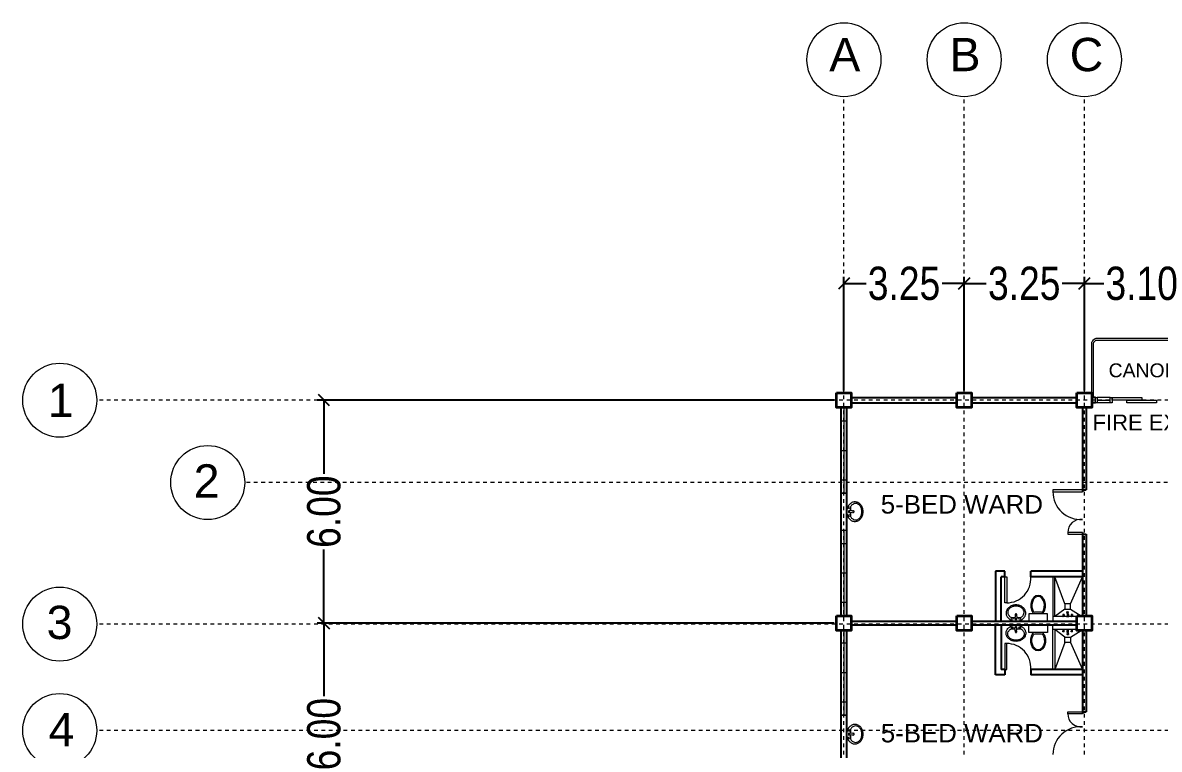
# Model space of a CAD drawing. Header units: millimetres. Extents: x 63005 to 126950, y 36019 to 74749.
# Drawn here: x 63043.81 to 63074.54, y 36246.99 to 36266.62 of the extents above; entities that cross this region are included whole.
import ezdxf

# ---------------------------------------------------------------- set-up
doc = ezdxf.new("R2010")
doc.units = ezdxf.units.MM
doc.header["$LTSCALE"] = 0.04
doc.linetypes.add('PHANTOM', pattern=[2.5, 1.25, -0.25, 0.25, -0.25, 0.25, -0.25])
doc.styles.get("Standard").update_dxf_attribs({"font": 'arial.ttf', "width": 0.8})
doc.styles.add('SWISSLT175', font='swissl.ttf', dxfattribs={"height": 0.175})
doc.dimstyles.new('dimension', dxfattribs={"dimtxt": 0.9, "dimasz": 0.3, "dimexe": 0.18, "dimexo": 0.0625, "dimgap": 0.09, "dimtad": 0, "dimzin": 0, "dimdsep": 46, "dimtxsty": 'Standard', "dimblk": 'OBLIQUE', "dimcen": 0.09, "dimclrd": 256, "dimclre": 256, "dimclrt": 256, "dimadec": 0, "dimazin": 0, "dimtfac": 1, "dimtofl": 0, "dimtmove": 0, "dimatfit": 3, "dimldrblk": 'OBLIQUE', "dimfxl": 1, "dimtolj": 1, "dimtzin": 0, "dimarcsym": 0})

# ---------------------------------------------------------------- blocks, each defined once
blk = doc.blocks.new('_Oblique')
at = {"color": 0, "linetype": 'ByBlock', "lineweight": -2}
blk.add_line((-0.5, -0.5), (0.5, 0.5), dxfattribs=at)
blk = doc.blocks.new('*D22')
at = {"lineweight": -2, "transparency": 16777216}
for p, q in [((63065.75, 36256.422), (63051.776, 36256.422)), ((63051.956, 36256.422), (63051.956, 36254.435)), ((63051.956, 36250.397), (63051.956, 36252.383)), ((63065.75, 36250.397), (63051.776, 36250.397))]:
    blk.add_line(p, q, dxfattribs=at)
at = {"layer": 'Defpoints', "color": 0, "lineweight": 25, "transparency": 16777216}
for p in [(63065.812, 36256.422), (63051.956, 36250.397), (63065.812, 36250.397)]:
    blk.add_point(p, dxfattribs=at)
at = {"lineweight": -2, "transparency": 16777216, "xscale": 0.3, "yscale": 0.3, "zscale": 0.3}
for p, rotation in [((63051.956, 36256.422), 90), ((63051.956, 36250.397), 270)]:
    blk.add_blockref('_Oblique', p, dxfattribs=dict(at, rotation=rotation))
at = {"lineweight": 5, "transparency": 16777216, "insert": (63051.956, 36253.409), "char_height": 0.9, "attachment_point": 5, "rotation": 90}
blk.add_mtext('\\A1;6.00', dxfattribs=at)
blk = doc.blocks.new('*D23')
at = {"lineweight": -2, "transparency": 16777216}
for p, q in [((63065.75, 36250.397), (63051.776, 36250.397)), ((63051.956, 36250.397), (63051.956, 36248.422)), ((63051.956, 36244.397), (63051.956, 36246.371)), ((63065.75, 36244.397), (63051.776, 36244.397))]:
    blk.add_line(p, q, dxfattribs=at)
at = {"layer": 'Defpoints', "color": 0, "lineweight": 25, "transparency": 16777216}
for p in [(63065.812, 36250.397), (63051.956, 36244.397), (63065.812, 36244.397)]:
    blk.add_point(p, dxfattribs=at)
at = {"lineweight": -2, "transparency": 16777216, "xscale": 0.3, "yscale": 0.3, "zscale": 0.3}
for p, rotation in [((63051.956, 36250.397), 90), ((63051.956, 36244.397), 270)]:
    blk.add_blockref('_Oblique', p, dxfattribs=dict(at, rotation=rotation))
at = {"lineweight": 5, "transparency": 16777216, "insert": (63051.956, 36247.397), "char_height": 0.9, "attachment_point": 5, "rotation": 90}
blk.add_mtext('\\A1;6.00', dxfattribs=at)
blk = doc.blocks.new('*D39')
at = {"lineweight": -2, "transparency": 16777216}
for p, q in [((63066.012, 36256.684), (63066.012, 36259.754)), ((63069.262, 36256.684), (63069.262, 36259.754)), ((63066.012, 36259.574), (63066.61, 36259.574)), ((63069.262, 36259.574), (63068.665, 36259.574))]:
    blk.add_line(p, q, dxfattribs=at)
at = {"layer": 'Defpoints', "color": 0, "lineweight": 25, "transparency": 16777216}
for p in [(63069.262, 36259.574), (63066.012, 36256.622), (63069.262, 36256.622)]:
    blk.add_point(p, dxfattribs=at)
at = {"lineweight": -2, "transparency": 16777216, "xscale": 0.3, "yscale": 0.3, "zscale": 0.3, "rotation": 180}
blk.add_blockref('_Oblique', (63066.012, 36259.574), dxfattribs=at)
at = {"lineweight": -2, "transparency": 16777216, "xscale": 0.3, "yscale": 0.3, "zscale": 0.3}
blk.add_blockref('_Oblique', (63069.262, 36259.574), dxfattribs=at)
at = {"lineweight": 5, "transparency": 16777216, "insert": (63067.637, 36259.574), "char_height": 0.9, "attachment_point": 5}
blk.add_mtext('\\A1;3.25', dxfattribs=at)
blk = doc.blocks.new('*D40')
at = {"lineweight": -2, "transparency": 16777216}
for p, q in [((63069.262, 36256.684), (63069.262, 36259.754)), ((63072.512, 36256.684), (63072.512, 36259.754)), ((63069.262, 36259.574), (63069.86, 36259.574)), ((63072.512, 36259.574), (63071.915, 36259.574))]:
    blk.add_line(p, q, dxfattribs=at)
at = {"layer": 'Defpoints', "color": 0, "lineweight": 25, "transparency": 16777216}
for p in [(63072.512, 36259.574), (63069.262, 36256.622), (63072.512, 36256.622)]:
    blk.add_point(p, dxfattribs=at)
at = {"lineweight": -2, "transparency": 16777216, "xscale": 0.3, "yscale": 0.3, "zscale": 0.3, "rotation": 180}
blk.add_blockref('_Oblique', (63069.262, 36259.574), dxfattribs=at)
at = {"lineweight": -2, "transparency": 16777216, "xscale": 0.3, "yscale": 0.3, "zscale": 0.3}
blk.add_blockref('_Oblique', (63072.512, 36259.574), dxfattribs=at)
at = {"lineweight": 5, "transparency": 16777216, "insert": (63070.887, 36259.574), "char_height": 0.9, "attachment_point": 5}
blk.add_mtext('\\A1;3.25', dxfattribs=at)
blk = doc.blocks.new('*D41')
at = {"lineweight": -2, "transparency": 16777216}
for p, q in [((63072.512, 36256.684), (63072.512, 36259.754)), ((63075.612, 36256.684), (63075.612, 36259.754)), ((63072.512, 36259.574), (63073.039, 36259.574)), ((63075.612, 36259.574), (63075.086, 36259.574))]:
    blk.add_line(p, q, dxfattribs=at)
at = {"layer": 'Defpoints', "color": 0, "lineweight": 25, "transparency": 16777216}
for p in [(63075.612, 36259.574), (63072.512, 36256.622), (63075.612, 36256.622)]:
    blk.add_point(p, dxfattribs=at)
at = {"lineweight": -2, "transparency": 16777216, "xscale": 0.3, "yscale": 0.3, "zscale": 0.3, "rotation": 180}
blk.add_blockref('_Oblique', (63072.512, 36259.574), dxfattribs=at)
at = {"lineweight": -2, "transparency": 16777216, "xscale": 0.3, "yscale": 0.3, "zscale": 0.3}
blk.add_blockref('_Oblique', (63075.612, 36259.574), dxfattribs=at)
at = {"lineweight": 5, "transparency": 16777216, "insert": (63074.062, 36259.574), "char_height": 0.9, "attachment_point": 5}
blk.add_mtext('\\A1;3.10', dxfattribs=at)

msp = doc.modelspace()

# ---------------------------------------------------------------- linework, layer by layer
at = {"color": 0, "linetype": 'PHANTOM', "lineweight": 5, "transparency": 33554495}
for p, q in [((63066.012, 36215.447), (63066.012, 36264.622)), ((63069.262, 36215.447), (63069.262, 36264.622)), ((63072.512, 36215.447), (63072.512, 36264.622)), ((63113.187, 36256.424), (63045.812, 36256.421)), ((63097.562, 36254.2), (63049.812, 36254.196)), ((63113.187, 36250.374), (63045.812, 36250.371)), ((63113.187, 36247.499), (63045.812, 36247.496))]:
    msp.add_line(p, q, dxfattribs=at)
at = {"color": 4, "lineweight": 25}
for p, q in [((63066.212, 36256.497), (63069.062, 36256.497)), ((63066.212, 36256.347), (63069.062, 36256.347)), ((63069.462, 36256.497), (63072.312, 36256.497)), ((63069.462, 36256.347), (63072.312, 36256.347)), ((63072.812, 36256.497), (63072.712, 36256.497)), ((63072.812, 36256.347), (63072.712, 36256.347)), ((63065.937, 36250.597), (63065.937, 36256.222)), ((63066.087, 36250.597), (63066.087, 36256.222)), ((63072.462, 36256.222), (63072.462, 36253.947)), ((63072.562, 36256.222), (63072.562, 36253.997)), ((63072.462, 36253.997), (63072.562, 36253.997)), ((63072.462, 36252.847), (63072.462, 36250.597)), ((63072.462, 36252.797), (63072.562, 36252.797)), ((63072.562, 36252.797), (63072.562, 36250.597)), ((63070.112, 36251.797), (63070.112, 36250.447)), ((63065.937, 36244.597), (63065.937, 36250.197)), ((63066.087, 36244.597), (63066.087, 36250.197)), ((63066.212, 36250.447), (63069.062, 36250.447)), ((63066.212, 36250.347), (63069.062, 36250.347)), ((63069.462, 36250.447), (63072.312, 36250.447)), ((63069.462, 36250.347), (63072.312, 36250.347)), ((63070.112, 36248.997), (63070.112, 36250.347)), ((63072.462, 36250.197), (63072.462, 36247.947)), ((63072.562, 36250.197), (63072.562, 36247.997)), ((63071.062, 36249.147), (63071.062, 36248.997)), ((63072.462, 36247.997), (63072.562, 36247.997))]:
    msp.add_line(p, q, dxfattribs=at)
at = {"color": 1, "lineweight": 13}
for p, q in [((63073.212, 36256.497), (63072.862, 36256.497)), ((63072.862, 36256.422), (63073.212, 36256.422)), ((63073.212, 36256.347), (63072.862, 36256.347))]:
    msp.add_line(p, q, dxfattribs=at)
at = {"color": 0, "lineweight": 9}
for p, q in [((63065.937, 36253.909), (63065.937, 36256.222)), ((63066.012, 36256.222), (63066.012, 36253.909)), ((63065.937, 36255.065), (63065.937, 36255.865)), ((63065.937, 36255.865), (63066.087, 36255.865)), ((63066.087, 36255.865), (63066.087, 36254.265)), ((63065.937, 36255.065), (63066.087, 36255.065)), ((63066.087, 36254.265), (63065.937, 36254.265)), ((63065.937, 36253.409), (63065.937, 36253.909)), ((63065.937, 36253.909), (63066.087, 36253.909)), ((63065.937, 36253.409), (63065.937, 36252.909)), ((63065.937, 36252.909), (63066.087, 36252.909)), ((63065.937, 36250.597), (63065.937, 36252.909)), ((63066.012, 36252.909), (63066.012, 36250.597)), ((63065.937, 36251.753), (63065.937, 36252.553)), ((63065.937, 36252.553), (63066.087, 36252.553)), ((63066.087, 36252.553), (63066.087, 36250.953)), ((63065.937, 36251.753), (63066.087, 36251.753)), ((63066.087, 36250.953), (63065.937, 36250.953)), ((63065.937, 36250.597), (63066.087, 36250.597)), ((63072.312, 36250.572), (63071.662, 36250.572)), ((63065.937, 36247.909), (63065.937, 36250.197)), ((63066.012, 36250.197), (63066.012, 36247.909)), ((63070.262, 36250.447), (63072.212, 36250.447)), ((63070.262, 36250.347), (63072.212, 36250.347)), ((63072.312, 36250.222), (63071.662, 36250.222)), ((63065.937, 36249.065), (63065.937, 36249.865)), ((63065.937, 36249.865), (63066.087, 36249.865)), ((63066.087, 36249.865), (63066.087, 36248.265)), ((63065.937, 36249.065), (63066.087, 36249.065)), ((63066.087, 36248.265), (63065.937, 36248.265)), ((63065.937, 36247.909), (63066.087, 36247.909))]:
    msp.add_line(p, q, dxfattribs=at)
at = {"lineweight": 9}
for p, q in [((63066.285, 36253.424), (63066.163, 36253.437)), ((63066.285, 36253.395), (63066.163, 36253.381)), ((63070.648, 36250.644), (63070.634, 36250.523)), ((63070.677, 36250.644), (63070.69, 36250.523)), ((63070.687, 36250.549), (63070.789, 36250.549)), ((63071.012, 36250.647), (63071.012, 36250.447)), ((63071.512, 36250.647), (63071.012, 36250.647)), ((63071.353, 36250.697), (63071.172, 36250.697)), ((63071.512, 36250.447), (63071.512, 36250.647)), ((63071.936, 36250.629), (63071.932, 36250.627)), ((63071.932, 36250.627), (63071.932, 36250.605)), ((63071.965, 36250.627), (63071.932, 36250.627)), ((63071.932, 36250.605), (63071.934, 36250.601)), ((63071.932, 36250.572), (63071.935, 36250.579)), ((63071.932, 36250.572), (63071.932, 36250.572)), ((63071.966, 36250.572), (63071.932, 36250.572)), ((63071.966, 36250.572), (63071.932, 36250.572)), ((63071.935, 36250.605), (63071.943, 36250.605)), ((63071.935, 36250.599), (63071.935, 36250.593)), ((63071.963, 36250.593), (63071.935, 36250.593)), ((63071.935, 36250.593), (63071.935, 36250.591)), ((63071.962, 36250.591), (63071.935, 36250.591)), ((63071.962, 36250.579), (63071.935, 36250.579)), ((63071.936, 36250.63), (63071.936, 36250.629)), ((63071.962, 36250.63), (63071.936, 36250.63)), ((63071.962, 36250.629), (63071.936, 36250.629)), ((63071.936, 36250.618), (63071.936, 36250.606)), ((63071.937, 36250.579), (63071.937, 36250.591)), ((63071.943, 36250.618), (63071.943, 36250.606)), ((63071.962, 36250.605), (63071.954, 36250.605)), ((63071.955, 36250.618), (63071.955, 36250.606)), ((63071.96, 36250.579), (63071.96, 36250.591)), ((63071.962, 36250.63), (63071.962, 36250.629)), ((63071.962, 36250.629), (63071.965, 36250.627)), ((63071.962, 36250.618), (63071.962, 36250.606)), ((63071.963, 36250.593), (63071.962, 36250.591)), ((63071.966, 36250.572), (63071.962, 36250.579)), ((63071.965, 36250.605), (63071.963, 36250.601)), ((63071.963, 36250.599), (63071.963, 36250.593)), ((63071.965, 36250.627), (63071.965, 36250.605)), ((63071.966, 36250.572), (63071.966, 36250.572)), ((63072.033, 36250.572), (63072.045, 36250.577)), ((63072.091, 36250.572), (63072.033, 36250.572)), ((63072.05, 36250.657), (63072.041, 36250.699)), ((63072.043, 36250.703), (63072.082, 36250.703)), ((63072.045, 36250.587), (63072.08, 36250.587)), ((63072.045, 36250.577), (63072.045, 36250.587)), ((63072.045, 36250.577), (63072.08, 36250.577)), ((63072.08, 36250.577), (63072.045, 36250.577)), ((63072.049, 36250.629), (63072.046, 36250.627)), ((63072.055, 36250.627), (63072.046, 36250.627)), ((63072.046, 36250.627), (63072.046, 36250.605)), ((63072.046, 36250.605), (63072.048, 36250.601)), ((63072.048, 36250.599), (63072.048, 36250.593)), ((63072.055, 36250.593), (63072.048, 36250.593)), ((63072.048, 36250.593), (63072.049, 36250.591)), ((63072.055, 36250.63), (63072.049, 36250.63)), ((63072.049, 36250.63), (63072.049, 36250.629)), ((63072.055, 36250.629), (63072.049, 36250.629)), ((63072.049, 36250.618), (63072.049, 36250.606)), ((63072.049, 36250.605), (63072.055, 36250.605)), ((63072.055, 36250.591), (63072.049, 36250.591)), ((63072.075, 36250.657), (63072.05, 36250.657)), ((63072.05, 36250.657), (63072.05, 36250.649)), ((63072.075, 36250.657), (63072.05, 36250.657)), ((63072.05, 36250.649), (63072.075, 36250.649)), ((63072.051, 36250.587), (63072.051, 36250.591)), ((63072.055, 36250.587), (63072.055, 36250.649)), ((63072.07, 36250.587), (63072.055, 36250.587)), ((63072.07, 36250.649), (63072.07, 36250.587)), ((63072.075, 36250.63), (63072.07, 36250.63)), ((63072.075, 36250.629), (63072.07, 36250.629)), ((63072.079, 36250.627), (63072.07, 36250.627)), ((63072.075, 36250.605), (63072.07, 36250.605)), ((63072.076, 36250.593), (63072.07, 36250.593)), ((63072.075, 36250.591), (63072.07, 36250.591)), ((63072.074, 36250.587), (63072.074, 36250.591)), ((63072.075, 36250.657), (63072.083, 36250.699)), ((63072.075, 36250.649), (63072.075, 36250.657)), ((63072.075, 36250.63), (63072.075, 36250.629)), ((63072.075, 36250.629), (63072.079, 36250.627)), ((63072.075, 36250.618), (63072.075, 36250.606)), ((63072.076, 36250.593), (63072.075, 36250.591)), ((63072.076, 36250.599), (63072.076, 36250.593)), ((63072.079, 36250.605), (63072.077, 36250.601)), ((63072.079, 36250.627), (63072.079, 36250.605)), ((63072.08, 36250.587), (63072.08, 36250.577)), ((63072.08, 36250.577), (63072.091, 36250.572)), ((63072.163, 36250.629), (63072.159, 36250.627)), ((63072.193, 36250.627), (63072.159, 36250.627)), ((63072.159, 36250.627), (63072.159, 36250.605)), ((63072.159, 36250.605), (63072.161, 36250.601)), ((63072.159, 36250.572), (63072.162, 36250.579)), ((63072.193, 36250.572), (63072.159, 36250.572)), ((63072.193, 36250.572), (63072.159, 36250.572)), ((63072.159, 36250.572), (63072.159, 36250.572)), ((63072.162, 36250.599), (63072.162, 36250.593)), ((63072.162, 36250.593), (63072.163, 36250.591)), ((63072.19, 36250.593), (63072.162, 36250.593)), ((63072.19, 36250.579), (63072.162, 36250.579)), ((63072.189, 36250.63), (63072.163, 36250.63)), ((63072.163, 36250.63), (63072.163, 36250.629)), ((63072.189, 36250.629), (63072.163, 36250.629)), ((63072.163, 36250.618), (63072.163, 36250.606)), ((63072.163, 36250.605), (63072.17, 36250.605)), ((63072.189, 36250.591), (63072.163, 36250.591)), ((63072.165, 36250.579), (63072.165, 36250.591)), ((63072.17, 36250.618), (63072.17, 36250.606)), ((63072.182, 36250.618), (63072.182, 36250.606)), ((63072.189, 36250.605), (63072.182, 36250.605)), ((63072.187, 36250.579), (63072.187, 36250.591)), ((63072.189, 36250.63), (63072.189, 36250.629)), ((63072.189, 36250.629), (63072.193, 36250.627)), ((63072.189, 36250.618), (63072.189, 36250.606)), ((63072.19, 36250.593), (63072.189, 36250.591)), ((63072.193, 36250.605), (63072.19, 36250.601)), ((63072.19, 36250.599), (63072.19, 36250.593)), ((63072.193, 36250.572), (63072.19, 36250.579)), ((63072.193, 36250.627), (63072.193, 36250.605)), ((63072.193, 36250.572), (63072.193, 36250.572)), ((63070.648, 36250.149), (63070.634, 36250.27)), ((63070.677, 36250.149), (63070.69, 36250.27)), ((63071.012, 36250.447), (63071.512, 36250.447)), ((63071.012, 36250.147), (63071.012, 36250.347)), ((63071.012, 36250.347), (63071.512, 36250.347)), ((63071.512, 36250.347), (63071.512, 36250.147)), ((63071.932, 36250.221), (63071.932, 36250.222)), ((63071.966, 36250.222), (63071.932, 36250.222)), ((63071.932, 36250.221), (63071.935, 36250.214)), ((63071.966, 36250.221), (63071.932, 36250.221)), ((63071.932, 36250.188), (63071.934, 36250.192)), ((63071.932, 36250.166), (63071.932, 36250.188)), ((63071.936, 36250.164), (63071.932, 36250.166)), ((63071.965, 36250.166), (63071.932, 36250.166)), ((63071.962, 36250.214), (63071.935, 36250.214)), ((63071.962, 36250.202), (63071.935, 36250.202)), ((63071.935, 36250.2), (63071.935, 36250.202)), ((63071.935, 36250.194), (63071.935, 36250.2)), ((63071.963, 36250.2), (63071.935, 36250.2)), ((63071.935, 36250.188), (63071.943, 36250.188)), ((63071.936, 36250.175), (63071.936, 36250.187)), ((63071.936, 36250.163), (63071.936, 36250.164)), ((63071.962, 36250.164), (63071.936, 36250.164)), ((63071.962, 36250.163), (63071.936, 36250.163)), ((63071.937, 36250.214), (63071.937, 36250.202)), ((63071.943, 36250.175), (63071.943, 36250.187)), ((63071.962, 36250.188), (63071.954, 36250.188)), ((63071.955, 36250.175), (63071.955, 36250.187)), ((63071.96, 36250.214), (63071.96, 36250.202)), ((63071.966, 36250.221), (63071.962, 36250.214)), ((63071.963, 36250.2), (63071.962, 36250.202)), ((63071.962, 36250.175), (63071.962, 36250.187)), ((63071.962, 36250.164), (63071.965, 36250.166)), ((63071.962, 36250.163), (63071.962, 36250.164)), ((63071.963, 36250.194), (63071.963, 36250.2)), ((63071.965, 36250.188), (63071.963, 36250.192)), ((63071.965, 36250.166), (63071.965, 36250.188)), ((63071.966, 36250.221), (63071.966, 36250.222)), ((63072.033, 36250.222), (63072.045, 36250.216)), ((63072.091, 36250.222), (63072.033, 36250.222)), ((63072.045, 36250.216), (63072.08, 36250.216)), ((63072.08, 36250.216), (63072.045, 36250.216)), ((63072.045, 36250.216), (63072.045, 36250.206)), ((63072.045, 36250.206), (63072.08, 36250.206)), ((63072.046, 36250.188), (63072.048, 36250.192)), ((63072.046, 36250.166), (63072.046, 36250.188)), ((63072.055, 36250.166), (63072.046, 36250.166)), ((63072.049, 36250.164), (63072.046, 36250.166)), ((63072.048, 36250.2), (63072.049, 36250.202)), ((63072.055, 36250.2), (63072.048, 36250.2)), ((63072.048, 36250.194), (63072.048, 36250.2)), ((63072.055, 36250.202), (63072.049, 36250.202)), ((63072.049, 36250.188), (63072.055, 36250.188)), ((63072.049, 36250.175), (63072.049, 36250.187)), ((63072.055, 36250.164), (63072.049, 36250.164)), ((63072.049, 36250.163), (63072.049, 36250.164)), ((63072.055, 36250.163), (63072.049, 36250.163)), ((63072.051, 36250.206), (63072.051, 36250.202)), ((63072.055, 36250.206), (63072.055, 36250.144)), ((63072.07, 36250.206), (63072.055, 36250.206)), ((63072.07, 36250.144), (63072.07, 36250.206)), ((63072.075, 36250.202), (63072.07, 36250.202)), ((63072.076, 36250.2), (63072.07, 36250.2)), ((63072.075, 36250.188), (63072.07, 36250.188)), ((63072.079, 36250.166), (63072.07, 36250.166)), ((63072.075, 36250.164), (63072.07, 36250.164)), ((63072.075, 36250.163), (63072.07, 36250.163)), ((63072.074, 36250.206), (63072.074, 36250.202)), ((63072.076, 36250.2), (63072.075, 36250.202)), ((63072.075, 36250.175), (63072.075, 36250.187)), ((63072.075, 36250.164), (63072.079, 36250.166)), ((63072.075, 36250.163), (63072.075, 36250.164)), ((63072.076, 36250.194), (63072.076, 36250.2)), ((63072.079, 36250.188), (63072.077, 36250.192)), ((63072.079, 36250.166), (63072.079, 36250.188)), ((63072.08, 36250.216), (63072.091, 36250.222)), ((63072.08, 36250.206), (63072.08, 36250.216)), ((63072.193, 36250.222), (63072.159, 36250.222)), ((63072.159, 36250.221), (63072.159, 36250.222)), ((63072.193, 36250.221), (63072.159, 36250.221)), ((63072.159, 36250.221), (63072.162, 36250.214)), ((63072.159, 36250.188), (63072.161, 36250.192)), ((63072.159, 36250.166), (63072.159, 36250.188)), ((63072.193, 36250.166), (63072.159, 36250.166)), ((63072.163, 36250.164), (63072.159, 36250.166)), ((63072.19, 36250.214), (63072.162, 36250.214)), ((63072.162, 36250.2), (63072.163, 36250.202)), ((63072.19, 36250.2), (63072.162, 36250.2)), ((63072.162, 36250.194), (63072.162, 36250.2)), ((63072.189, 36250.202), (63072.163, 36250.202)), ((63072.163, 36250.188), (63072.17, 36250.188)), ((63072.163, 36250.175), (63072.163, 36250.187)), ((63072.189, 36250.164), (63072.163, 36250.164)), ((63072.163, 36250.163), (63072.163, 36250.164)), ((63072.189, 36250.163), (63072.163, 36250.163)), ((63072.165, 36250.214), (63072.165, 36250.202)), ((63072.17, 36250.175), (63072.17, 36250.187)), ((63072.189, 36250.188), (63072.182, 36250.188)), ((63072.182, 36250.175), (63072.182, 36250.187)), ((63072.187, 36250.214), (63072.187, 36250.202)), ((63072.19, 36250.2), (63072.189, 36250.202)), ((63072.189, 36250.175), (63072.189, 36250.187)), ((63072.189, 36250.164), (63072.193, 36250.166)), ((63072.189, 36250.163), (63072.189, 36250.164)), ((63072.193, 36250.221), (63072.19, 36250.214)), ((63072.19, 36250.194), (63072.19, 36250.2)), ((63072.193, 36250.188), (63072.19, 36250.192)), ((63072.193, 36250.221), (63072.193, 36250.222)), ((63072.193, 36250.166), (63072.193, 36250.188)), ((63071.512, 36250.147), (63071.012, 36250.147)), ((63071.353, 36250.097), (63071.172, 36250.097)), ((63072.05, 36250.136), (63072.041, 36250.094)), ((63072.043, 36250.09), (63072.082, 36250.09)), ((63072.05, 36250.136), (63072.05, 36250.144)), ((63072.05, 36250.144), (63072.075, 36250.144)), ((63072.075, 36250.136), (63072.05, 36250.136)), ((63072.075, 36250.136), (63072.05, 36250.136)), ((63072.075, 36250.144), (63072.075, 36250.136)), ((63072.075, 36250.136), (63072.083, 36250.094)), ((63066.285, 36247.411), (63066.163, 36247.424)), ((63066.285, 36247.382), (63066.163, 36247.369))]:
    msp.add_line(p, q, dxfattribs=at)
at = {"color": 4, "lineweight": 25, "ltscale": 0.3}
for p, q in [((63070.362, 36251.797), (63070.112, 36251.797)), ((63070.362, 36251.647), (63070.362, 36251.797)), ((63072.462, 36251.797), (63071.062, 36251.797)), ((63071.062, 36251.647), (63071.062, 36251.797)), ((63070.362, 36251.647), (63070.262, 36251.647)), ((63070.262, 36250.447), (63070.262, 36251.647)), ((63072.462, 36251.647), (63071.062, 36251.647)), ((63070.262, 36250.347), (63070.262, 36249.147)), ((63070.362, 36248.997), (63070.112, 36248.997)), ((63070.362, 36249.147), (63070.262, 36249.147)), ((63070.362, 36249.147), (63070.362, 36248.997)), ((63072.462, 36249.147), (63071.062, 36249.147)), ((63072.462, 36248.997), (63071.062, 36248.997))]:
    msp.add_line(p, q, dxfattribs=at)
at = {"color": 0, "lineweight": 9, "ltscale": 0.3}
for p, q in [((63071.987, 36250.922), (63071.712, 36251.647)), ((63072.137, 36250.922), (63072.462, 36251.647)), ((63071.987, 36250.772), (63071.712, 36250.572)), ((63072.137, 36250.772), (63072.422, 36250.597)), ((63071.987, 36250.022), (63071.712, 36250.222)), ((63072.137, 36250.022), (63072.422, 36250.197)), ((63071.987, 36249.872), (63071.712, 36249.147)), ((63072.137, 36249.872), (63072.462, 36249.147))]:
    msp.add_line(p, q, dxfattribs=at)
at = {"color": 0, "lineweight": 9, "transparency": 33554687}
for points in [[(63072.712, 36256.497), (63072.712, 36257.947, -0.414214), (63072.862, 36258.097), (63075.662, 36258.097, -0.414214), (63075.812, 36257.947), (63075.812, 36256.622), (63075.812, 36257.272)], [(63072.762, 36256.497), (63072.762, 36257.947, -0.414214), (63072.862, 36258.047), (63075.662, 36258.047, -0.414214), (63075.762, 36257.947), (63075.762, 36257.292)]]:
    msp.add_lwpolyline(points, format="xyb", dxfattribs=at)
at = {"color": 4, "lineweight": 35}
for points in [[(63065.812, 36256.622), (63066.212, 36256.622), (63066.212, 36256.222), (63065.812, 36256.222)], [(63069.062, 36256.622), (63069.462, 36256.622), (63069.462, 36256.222), (63069.062, 36256.222)], [(63072.312, 36256.622), (63072.712, 36256.622), (63072.712, 36256.222), (63072.312, 36256.222)], [(63065.812, 36250.597), (63066.212, 36250.597), (63066.212, 36250.197), (63065.812, 36250.197)], [(63069.062, 36250.597), (63069.462, 36250.597), (63069.462, 36250.197), (63069.062, 36250.197)], [(63072.312, 36250.597), (63072.712, 36250.597), (63072.712, 36250.197), (63072.312, 36250.197)]]:
    msp.add_lwpolyline(points, close=True, dxfattribs=at)
at = {"color": 1, "lineweight": 13}
for points in [[(63072.862, 36256.497), (63072.862, 36256.347), (63072.812, 36256.347), (63072.812, 36256.497)], [(63073.262, 36256.497), (63073.262, 36256.347), (63073.212, 36256.347), (63073.212, 36256.497)], [(63073.262, 36256.497), (63074.062, 36256.497), (63074.062, 36256.422), (63073.262, 36256.422)], [(63073.662, 36256.422), (63074.462, 36256.422), (63074.462, 36256.347), (63073.662, 36256.347)]]:
    msp.add_lwpolyline(points, close=True, dxfattribs=at)
at = {"lineweight": 9}
for points in [[(63065.937, 36256.222), (63066.087, 36256.222), (63066.087, 36253.909), (63065.937, 36253.909)], [(63065.937, 36252.909), (63066.087, 36252.909), (63066.087, 36250.597), (63065.937, 36250.597)], [(63065.937, 36250.197), (63066.087, 36250.197), (63066.087, 36247.909), (63065.937, 36247.909)]]:
    msp.add_lwpolyline(points, close=True, dxfattribs=at)
at = {"color": 1, "lineweight": 13, "ltscale": 0.03}
for points in [[(63072.462, 36253.947), (63072.462, 36253.997), (63071.662, 36253.997), (63071.662, 36253.947)], [(63072.462, 36252.797), (63072.462, 36252.847), (63072.062, 36252.847), (63072.062, 36252.797)], [(63070.362, 36251.647), (63070.412, 36251.647), (63070.412, 36250.947), (63070.362, 36250.947)], [(63070.362, 36249.147), (63070.412, 36249.147), (63070.412, 36249.847), (63070.362, 36249.847)], [(63072.462, 36247.997), (63072.462, 36247.947), (63072.062, 36247.947), (63072.062, 36247.997)]]:
    msp.add_lwpolyline(points, close=True, dxfattribs=at)
at = {"lineweight": 9}
for points in [[(63066.308, 36253.144, 0.11576), (63066.391, 36253.163, 0.104047), (63066.465, 36253.222, 0.090875), (63066.512, 36253.306, 0.083344), (63066.529, 36253.409, 0.083344), (63066.512, 36253.513, 0.090875), (63066.465, 36253.596, 0.104047), (63066.391, 36253.655, 0.11576), (63066.308, 36253.674, 0.11576), (63066.226, 36253.655, 0.104047), (63066.152, 36253.596, 0.090875), (63066.105, 36253.513, 0.083344), (63066.087, 36253.409, 0.083344), (63066.105, 36253.306, 0.090875), (63066.152, 36253.222, 0.104047), (63066.226, 36253.163, 0.11576)], [(63070.927, 36250.668, 0.11576), (63070.908, 36250.75, 0.104047), (63070.85, 36250.824, 0.090875), (63070.766, 36250.871, 0.083344), (63070.662, 36250.889, 0.083344), (63070.559, 36250.871, 0.090875), (63070.475, 36250.824, 0.104047), (63070.417, 36250.75, 0.11576), (63070.397, 36250.668, 0.11576), (63070.417, 36250.585, 0.104047), (63070.475, 36250.511, 0.090875), (63070.559, 36250.464, 0.083344), (63070.662, 36250.447, 0.083344), (63070.766, 36250.464, 0.090875), (63070.85, 36250.511, 0.104047), (63070.908, 36250.585, 0.11576)], [(63070.927, 36250.126, -0.11576), (63070.908, 36250.043, -0.104047), (63070.85, 36249.969, -0.090875), (63070.766, 36249.922, -0.083344), (63070.662, 36249.905, -0.083344), (63070.559, 36249.922, -0.090875), (63070.475, 36249.969, -0.104047), (63070.417, 36250.043, -0.11576), (63070.397, 36250.126, -0.11576), (63070.417, 36250.208, -0.104047), (63070.475, 36250.282, -0.090875), (63070.559, 36250.329, -0.083344), (63070.662, 36250.347, -0.083344), (63070.766, 36250.329, -0.090875), (63070.85, 36250.282, -0.104047), (63070.908, 36250.208, -0.11576)], [(63066.308, 36247.132, 0.11576), (63066.391, 36247.151, 0.104047), (63066.465, 36247.209, 0.090875), (63066.512, 36247.293, 0.083344), (63066.529, 36247.397, 0.083344), (63066.512, 36247.5, 0.090875), (63066.465, 36247.584, 0.104047), (63066.391, 36247.642, 0.11576), (63066.308, 36247.662, 0.11576), (63066.226, 36247.642, 0.104047), (63066.152, 36247.584, 0.090875), (63066.105, 36247.5, 0.083344), (63066.087, 36247.397, 0.083344), (63066.105, 36247.293, 0.090875), (63066.152, 36247.209, 0.104047), (63066.226, 36247.151, 0.11576)]]:
    msp.add_lwpolyline(points, format="xyb", close=True, dxfattribs=at)
for points in [[(63066.329, 36253.187, 0.124838), (63066.392, 36253.202, 0.105788), (63066.449, 36253.252, 0.086697), (63066.486, 36253.321, 0.076776), (63066.499, 36253.409, 0.076776), (63066.486, 36253.497, 0.086697), (63066.449, 36253.566, 0.105788), (63066.392, 36253.616, 0.124838), (63066.329, 36253.632, 0.124838), (63066.267, 36253.616, 0.105788), (63066.209, 36253.566, 0.040067), (63066.189, 36253.536), (63066.189, 36253.433, 0.040067)], [(63066.189, 36253.385), (63066.189, 36253.282, 0.040067), (63066.209, 36253.252, 0.105788), (63066.267, 36253.202, 0.124838), (63066.329, 36253.187, 0.124838)], [(63070.885, 36250.689, 0.124838), (63070.869, 36250.751, 0.105788), (63070.82, 36250.809, 0.086697), (63070.75, 36250.845, 0.076776), (63070.662, 36250.859, 0.076776), (63070.575, 36250.845, 0.086697), (63070.505, 36250.809, 0.105788), (63070.456, 36250.751, 0.124838), (63070.44, 36250.689, 0.124838), (63070.456, 36250.626, 0.105788), (63070.505, 36250.568, 0.040067), (63070.536, 36250.549), (63070.638, 36250.549, 0.040067)], [(63070.885, 36250.105, -0.124838), (63070.869, 36250.042, -0.105788), (63070.82, 36249.984, -0.086697), (63070.75, 36249.948, -0.076776), (63070.662, 36249.935, -0.076776), (63070.575, 36249.948, -0.086697), (63070.505, 36249.984, -0.105788), (63070.456, 36250.042, -0.124838), (63070.44, 36250.105, -0.124838), (63070.456, 36250.167, -0.105788), (63070.505, 36250.225, -0.040067), (63070.536, 36250.245), (63070.638, 36250.245, -0.040067)], [(63070.687, 36250.245), (63070.789, 36250.245, -0.040067), (63070.82, 36250.225, -0.105788), (63070.869, 36250.167, -0.124838), (63070.885, 36250.105, -0.124838)], [(63066.329, 36247.174, 0.124838), (63066.392, 36247.19, 0.105788), (63066.449, 36247.239, 0.086697), (63066.486, 36247.309, 0.076776), (63066.499, 36247.397, 0.076776), (63066.486, 36247.484, 0.086697), (63066.449, 36247.554, 0.105788), (63066.392, 36247.603, 0.124838), (63066.329, 36247.619, 0.124838), (63066.267, 36247.603, 0.105788), (63066.209, 36247.554, 0.040067), (63066.189, 36247.523), (63066.189, 36247.421, 0.040067)], [(63066.189, 36247.372), (63066.189, 36247.27, 0.040067), (63066.209, 36247.239, 0.105788), (63066.267, 36247.19, 0.124838), (63066.329, 36247.174, 0.124838)]]:
    msp.add_lwpolyline(points, format="xyb", dxfattribs=at)
at = {"color": 0, "lineweight": 9, "ltscale": 0.3}
for points in [[(63071.712, 36250.572), (63071.712, 36251.647), (63071.662, 36251.647), (63071.662, 36250.447), (63071.662, 36250.447)], [(63071.712, 36250.222), (63071.712, 36249.147), (63071.662, 36249.147), (63071.662, 36250.347), (63071.662, 36250.347)]]:
    msp.add_lwpolyline(points, dxfattribs=at)
at = {"color": 0, "lineweight": 9, "ltscale": 0.03}
for points in [[(63071.987, 36250.772), (63072.137, 36250.772), (63072.137, 36250.922), (63071.987, 36250.922)], [(63071.987, 36250.022), (63072.137, 36250.022), (63072.137, 36249.872), (63071.987, 36249.872)]]:
    msp.add_lwpolyline(points, close=True, dxfattribs=at)
at = {"color": 0, "lineweight": 5}
for centre in [(63066.012, 36265.622), (63069.262, 36265.622), (63072.512, 36265.622), (63044.812, 36256.421), (63048.812, 36254.197), (63044.812, 36250.371), (63044.812, 36247.496)]:
    msp.add_circle(centre, 1, dxfattribs=at)
at = {"lineweight": 9}
for centre, radius in [((63066.16, 36253.511), 0.0255), ((63066.16, 36253.307), 0.0255), ((63066.154, 36253.409), 0.0095), ((63070.561, 36250.52), 0.0255), ((63070.662, 36250.513), 0.0095), ((63070.764, 36250.52), 0.0255), ((63070.561, 36250.274), 0.0255), ((63070.662, 36250.28), 0.0095), ((63070.764, 36250.274), 0.0255), ((63066.16, 36247.498), 0.0255), ((63066.154, 36247.397), 0.0095), ((63066.16, 36247.295), 0.0255)]:
    msp.add_circle(centre, radius, dxfattribs=at)
at = {"color": 1, "lineweight": 13, "ltscale": 0.03}
for centre, radius, start, end in [((63072.414, 36253.947), 0.752, 180, 273.6952), ((63072.415, 36252.847), 0.353, 82.3719, 180), ((63070.412, 36251.598), 0.652, 270, 4.2422), ((63070.412, 36249.195), 0.652, 355.7578, 90), ((63072.415, 36247.947), 0.353, 180, 277.6281), ((63072.414, 36246.847), 0.752, 86.3048, 180)]:
    msp.add_arc(centre, radius, start, end, dxfattribs=at)
at = {"lineweight": 9}
for centre, radius, start, end in [((63066.16, 36253.409), 0.028, 83.7545, 276.2455), ((63066.262, 36253.409), 0.025, 36.3068, 131.2022), ((63066.262, 36253.409), 0.025, 228.7978, 323.6932), ((63066.191, 36253.409), 0.0948, 351.2026, 8.7974), ((63066.262, 36253.409), 0.025, 341.3793, 18.6207), ((63070.662, 36250.52), 0.028, 173.7545, 6.2455), ((63070.662, 36250.622), 0.025, 126.3068, 221.2022), ((63070.662, 36250.551), 0.0948, 81.2026, 98.7974), ((63070.662, 36250.622), 0.025, 71.3793, 108.6207), ((63070.662, 36250.622), 0.025, 318.7978, 53.6932), ((63070.681, 36250.75), 0.228, 298.2037, 307.3815), ((63070.71, 36250.712), 0.181, 307.3815, 331.5364), ((63070.753, 36250.689), 0.131, 331.5364, 0), ((63071.172, 36250.747), 0.05, 208.0084, 270), ((63071.353, 36250.747), 0.05, 270, 331.8499), ((63070.662, 36250.274), 0.028, 353.7545, 186.2455), ((63070.662, 36250.172), 0.025, 138.7978, 233.6932), ((63070.662, 36250.172), 0.025, 306.3068, 41.2022), ((63070.662, 36250.242), 0.0948, 261.2026, 278.7974), ((63070.662, 36250.172), 0.025, 251.3793, 288.6207), ((63071.172, 36250.047), 0.05, 90, 151.9916), ((63071.353, 36250.047), 0.05, 28.1501, 90), ((63066.16, 36247.397), 0.028, 83.7545, 276.2455), ((63066.262, 36247.397), 0.025, 36.3068, 131.2022), ((63066.191, 36247.397), 0.0948, 351.2026, 8.7974), ((63066.262, 36247.397), 0.025, 341.3793, 18.6207), ((63066.262, 36247.397), 0.025, 228.7978, 323.6932)]:
    msp.add_arc(centre, radius, start, end, dxfattribs=at)
for centre, major_axis, ratio, start_param, end_param in [((63071.262, 36250.872), (0, -0.275), 0.727273, 0.612555, 5.670631), ((63071.923, 36250.617), (0.00896, 0.00896), 1, 5.560378, 6.271464), ((63071.92, 36250.612), (-0.0118, 0.0118), 1, 3.273911, 3.406137), ((63071.931, 36250.599), (0.00268, 0.00268), 1, 5.497675, 5.991616), ((63071.932, 36250.606), (0.00268, 0.00268), 1, 4.870036, 5.497675), ((63071.953, 36250.617), (0.00738, 0.00738), 1, 1.497691, 2.282489), ((63071.946, 36250.606), (-0.00268, 0.00268), 1, 0.785286, 1.412925), ((63071.953, 36250.611), (0.00887, 0.00887), 1, 2.983721, 3.344735), ((63071.949, 36250.622), (-0.00268, 0.00268), 1, -1.497915, -0.073106), ((63071.949, 36250.604), (-0.00268, 0.00268), 1, 1.773938, 2.938226), ((63071.944, 36250.617), (-0.00738, 0.00738), 1, 4.000472, 4.78527), ((63071.944, 36250.611), (0.00887, 0.00887), 1, 4.509022, 4.870036), ((63071.951, 36250.606), (-0.00268, 0.00268), 1, 3.299239, 3.926878), ((63071.974, 36250.617), (-0.00896, 0.00896), 1, 0.011497, 0.722582), ((63071.965, 36250.606), (0.00268, 0.00268), 1, 2.356082, 2.983721), ((63071.977, 36250.612), (-0.0118, 0.0118), 1, 1.306028, 1.438253), ((63071.966, 36250.599), (0.00268, 0.00268), 1, 1.862141, 2.356082), ((63072.045, 36250.7), (0.00268, 0.00268), 1, 1.354119, 2.724181), ((63072.037, 36250.617), (-0.00896, 0.00896), 1, 3.989582, 4.700667), ((63072.034, 36250.612), (0.0118, 0.0118), 1, 4.844707, 4.976933), ((63072.045, 36250.606), (-0.00268, 0.00268), 1, 3.299239, 3.926878), ((63072.044, 36250.599), (-0.00268, 0.00268), 1, 3.926878, 4.42082), ((63072.088, 36250.617), (-0.00896, 0.00896), 1, 0.011497, 0.722582), ((63072.079, 36250.606), (-0.00268, 0.00268), 1, 0.785286, 1.412925), ((63072.09, 36250.612), (0.0118, 0.0118), 1, 2.876824, 3.009049), ((63072.08, 36250.599), (-0.00268, 0.00268), 1, 0.291344, 0.785286), ((63072.15, 36250.617), (0.00896, 0.00896), 1, 5.560378, 6.271464), ((63072.148, 36250.612), (-0.0118, 0.0118), 1, 3.273911, 3.406137), ((63072.158, 36250.599), (0.00268, 0.00268), 1, 5.497675, 5.991616), ((63072.159, 36250.606), (0.00268, 0.00268), 1, 4.870036, 5.497675), ((63072.18, 36250.617), (0.00738, 0.00738), 1, 1.497691, 2.282489), ((63072.174, 36250.606), (-0.00268, 0.00268), 1, 0.785286, 1.412925), ((63072.181, 36250.611), (0.00887, 0.00887), 1, 2.983721, 3.344735), ((63072.176, 36250.622), (-0.00268, 0.00268), 1, -1.497915, -0.073106), ((63072.176, 36250.604), (-0.00268, 0.00268), 1, 1.773938, 2.938226), ((63072.172, 36250.617), (-0.00738, 0.00738), 1, 4.000472, 4.78527), ((63072.171, 36250.611), (0.00887, 0.00887), 1, 4.509022, 4.870036), ((63072.178, 36250.606), (-0.00268, 0.00268), 1, 3.299239, 3.926878), ((63072.202, 36250.617), (-0.00896, 0.00896), 1, 0.011497, 0.722582), ((63072.193, 36250.606), (0.00268, 0.00268), 1, 2.356082, 2.983721), ((63072.204, 36250.612), (0.0118, 0.0118), 1, 2.876824, 3.009049), ((63072.194, 36250.599), (0.00268, 0.00268), 1, 1.862141, 2.356082), ((63072.08, 36250.093), (-0.00268, 0.00268), 1, 2.92514, 4.295202)]:
    msp.add_ellipse(centre, major_axis=major_axis, ratio=ratio, start_param=start_param, end_param=end_param, dxfattribs=at)
at = {"lineweight": 9, "extrusion": (-4.99074e-41, 2.88216e-41, -1)}
msp.add_ellipse((63072.08, 36250.7), major_axis=(0.00268, 0.00268), ratio=1, start_param=-0.216453, end_param=1.153609, dxfattribs=at)
at = {"lineweight": 9, "extrusion": (-4.99074e-41, -2.88216e-41, -1)}
for centre, major_axis, start_param, end_param in [((63071.923, 36250.176), (-0.00896, 0.00896), 2.418785, 3.129871), ((63071.931, 36250.194), (-0.00268, 0.00268), 2.356082, 2.850023), ((63071.92, 36250.181), (-0.0118, 0.0118), 1.703115, 1.83534), ((63071.932, 36250.187), (-0.00268, 0.00268), 1.728443, 2.356082), ((63071.953, 36250.182), (-0.00887, 0.00887), -0.157871, 0.203142), ((63071.946, 36250.187), (-0.00268, -0.00268), 0.785286, 1.412925), ((63071.953, 36250.176), (-0.00738, -0.00738), 6.21008, 6.994878), ((63071.949, 36250.171), (-0.00268, 0.00268), 3.214474, 4.639283), ((63071.949, 36250.189), (-0.00268, 0.00268), 0.203142, 1.36743), ((63071.944, 36250.182), (-0.00887, -0.00887), 2.938226, 3.299239), ((63071.944, 36250.176), (-0.00738, -0.00738), 4.000472, 4.78527), ((63071.951, 36250.187), (-0.00268, -0.00268), 3.299239, 3.926878), ((63071.977, 36250.181), (-0.0118, 0.0118), -0.264769, -0.132543), ((63071.965, 36250.187), (-0.00268, -0.00268), 0.785286, 1.412925), ((63071.974, 36250.176), (-0.00896, 0.00896), -1.559299, -0.848214), ((63071.966, 36250.194), (-0.00268, 0.00268), -1.279452, -0.785511), ((63072.037, 36250.176), (-0.00896, 0.00896), 2.418785, 3.129871), ((63072.034, 36250.181), (-0.0118, -0.0118), 3.273911, 3.406137), ((63072.044, 36250.194), (-0.00268, -0.00268), 3.926878, 4.42082), ((63072.045, 36250.187), (-0.00268, -0.00268), 3.299239, 3.926878), ((63072.079, 36250.187), (-0.00268, 0.00268), -0.785511, -0.157871), ((63072.088, 36250.176), (-0.00896, -0.00896), 0.011497, 0.722582), ((63072.08, 36250.194), (-0.00268, 0.00268), -1.279452, -0.785511), ((63072.09, 36250.181), (-0.0118, -0.0118), 1.306028, 1.438253), ((63072.15, 36250.176), (-0.00896, -0.00896), 3.989582, 4.700667), ((63072.158, 36250.194), (-0.00268, -0.00268), 3.926878, 4.42082), ((63072.148, 36250.181), (-0.0118, 0.0118), 1.703115, 1.83534), ((63072.159, 36250.187), (-0.00268, -0.00268), 3.299239, 3.926878), ((63072.174, 36250.187), (-0.00268, -0.00268), 0.785286, 1.412925), ((63072.18, 36250.176), (-0.00738, 0.00738), 4.639283, 5.424081), ((63072.181, 36250.182), (-0.00887, -0.00887), 1.412925, 1.773938), ((63072.176, 36250.171), (-0.00268, -0.00268), 4.78527, 6.21008), ((63072.176, 36250.189), (-0.00268, 0.00268), 0.203142, 1.36743), ((63072.171, 36250.182), (-0.00887, 0.00887), 1.36743, 1.728443), ((63072.172, 36250.176), (-0.00738, -0.00738), 4.000472, 4.78527), ((63072.178, 36250.187), (-0.00268, -0.00268), 3.299239, 3.926878), ((63072.193, 36250.187), (-0.00268, 0.00268), -0.785511, -0.157871), ((63072.202, 36250.176), (-0.00896, 0.00896), -1.559299, -0.848214), ((63072.194, 36250.194), (-0.00268, -0.00268), 0.291344, 0.785286), ((63072.204, 36250.181), (-0.0118, 0.0118), -0.264769, -0.132543), ((63072.045, 36250.093), (-0.00268, -0.00268), 6.066508, 7.43657)]:
    msp.add_ellipse(centre, major_axis=major_axis, ratio=1, start_param=start_param, end_param=end_param, dxfattribs=at)
at = {"lineweight": 9, "extrusion": (0, 0, -1)}
msp.add_ellipse((63071.262, 36249.922), major_axis=(0, 0.275), ratio=0.727273, start_param=0.612555, end_param=5.670631, dxfattribs=at)
at = {"lineweight": 9}
for points in [[(63071.397, 36250.723), (63071.406, 36250.739), (63071.413, 36250.757), (63071.44, 36250.849), (63071.435, 36250.936), (63071.377, 36251.067), (63071.327, 36251.109), (63071.229, 36251.122), (63071.177, 36251.096), (63071.103, 36250.985), (63071.085, 36250.901), (63071.101, 36250.788), (63071.112, 36250.753), (63071.128, 36250.723)], [(63071.397, 36250.07), (63071.406, 36250.054), (63071.413, 36250.036), (63071.44, 36249.944), (63071.435, 36249.857), (63071.377, 36249.726), (63071.327, 36249.684), (63071.229, 36249.671), (63071.177, 36249.697), (63071.103, 36249.808), (63071.085, 36249.892), (63071.101, 36250.006), (63071.112, 36250.04), (63071.128, 36250.07)]]:
    msp.add_open_spline(points, degree=3, knots=[0.937253, 0.937253, 0.937253, 0.937253, 1.185372, 1.185372, 2.113864, 2.113864, 3.042356, 3.042356, 3.970847, 3.970847, 4.899339, 4.899339, 5.346062, 5.346062, 5.346062, 5.346062], dxfattribs=at)

# ---------------------------------------------------------------- texts
at = {"color": 0, "lineweight": 5}
for s, p in [('A', (63065.616, 36265.312)), ('B', (63068.866, 36265.312)), ('C', (63072.116, 36265.312)), ('1', (63044.489, 36255.968)), ('2', (63048.433, 36253.789)), ('3', (63044.458, 36249.967)), ('4', (63044.51, 36247.069))]:
    msp.add_text(s, height=0.9, dxfattribs=at).set_placement(p)
at = {"color": 0, "lineweight": 9, "ltscale": 0.4, "attachment_point": 5, "line_spacing_factor": 0.8, "style": 'SWISSLT175'}
for s, insert, char_height in [('CANOPY', (63074.274, 36257.226), 0.375), ('FIRE EXIT', (63074.154, 36255.822), 0.425), ('5-BED WARD', (63069.201, 36253.604), 0.5), ('5-BED WARD', (63069.201, 36247.422), 0.5)]:
    msp.add_mtext(s, dxfattribs=dict(at, insert=insert, char_height=char_height))

# ---------------------------------------------------------------- dimensions: what is measured, and where the dimension line sits
at = {"color": 0, "lineweight": 5, "transparency": 33554559}
dim = msp.add_linear_dim(base=(63069.262, 36259.574), p1=(63066.012, 36256.622), p2=(63069.262, 36256.622), dimstyle='dimension', dxfattribs=at)
dim.commit()
dim.dimension.update_dxf_attribs({"geometry": '*D39', "text_midpoint": (63067.637, 36259.574)})
for base, p1, p2, picture, middle in [((63072.512, 36259.574), (63069.262, 36256.622), (63072.512, 36256.622), '*D40', (63070.887, 36259.574)), ((63075.612, 36259.574), (63072.512, 36256.622), (63075.612, 36256.622), '*D41', (63074.062, 36259.574))]:
    dim = msp.add_linear_dim(base=base, p1=p1, p2=p2, dimstyle='dimension', override={"dimtmove": 1}, dxfattribs=at)
    dim.commit()
    dim.dimension.update_dxf_attribs({"geometry": picture, "text_midpoint": middle})
dim = msp.add_linear_dim(base=(63051.956, 36250.397), p1=(63065.812, 36256.422), p2=(63065.812, 36250.397), angle=90, text='6.00', dimstyle='dimension', dxfattribs=at)
dim.commit()
dim.dimension.update_dxf_attribs({"geometry": '*D22', "text_midpoint": (63051.956, 36253.409)})
dim = msp.add_linear_dim(base=(63051.956, 36244.397), p1=(63065.812, 36250.397), p2=(63065.812, 36244.397), angle=90, dimstyle='dimension', override={"dimtmove": 1}, dxfattribs=at)
dim.commit()
dim.dimension.update_dxf_attribs({"geometry": '*D23', "text_midpoint": (63051.956, 36247.397)})

doc.saveas('drawing.dxf')
